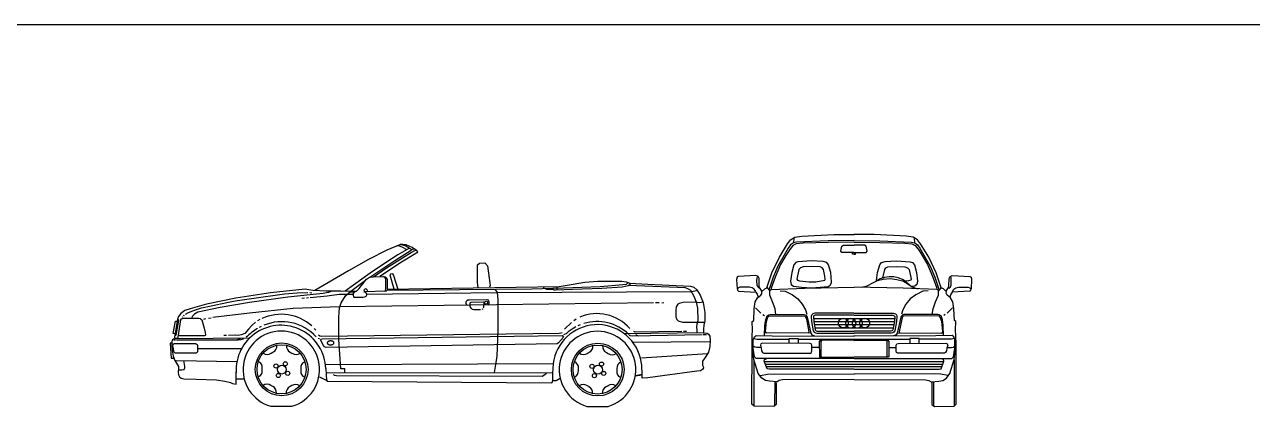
# Model space of a CAD drawing. Header units: millimetres. Extents: x 116290 to 180258, y 22146 to 121276.
# Drawn here: x 128412 to 138424, y 34136 to 37245 of the extents above; entities that cross this region are included whole.
import ezdxf

# ---------------------------------------------------------------- set-up
doc = ezdxf.new("R2010")
doc.units = ezdxf.units.MM
doc.layers.add('www.cad-blocks.net', color=7, linetype='Continuous')

# ---------------------------------------------------------------- blocks, each defined once
blk = doc.blocks.new('A$C46D21B9C')
for p, q in [((1137, 927), (1153, 926)), ((1392, 939), (1522, 942)), ((1464, 933), (1504, 932)), ((3155, 955), (3155, 977)), ((1093, 882), (1073, 880)), ((1126, 884), (1111, 882)), ((3986, 844), (3956, 845)), ((4025, 843), (4007, 842)), ((99, 726), (102, 732)), ((109, 738), (114, 746)), ((273, 712), (290, 715)), ((312, 718), (333, 721)), ((729, 709), (712, 698)), ((2547, 792), (2540, 790)), ((3291, 701), (3308, 713)), ((740, 652), (724, 643)), ((1173, 635), (1186, 621)), ((3213, 629), (3271, 684)), ((3325, 659), (3344, 668)), ((4208, 610), (4185, 610)), ((41, 540), (29, 539)), ((50, 554), (648, 559)), ((458, 577), (436, 577)), ((1205, 557), (1217, 553)), ((4349, 598), (3700, 590)), ((3771, 523), (4397, 529)), ((4371, 583), (4346, 583)), ((221, 473), (581, 472)), ((822, 434), (837, 442)), ((978, 441), (993, 432)), ((3399, 432), (3414, 441)), ((3556, 439), (3571, 431)), ((3843, 396), (4379, 432)), ((750, 294), (750, 312)), ((1063, 309), (1063, 292)), ((3328, 293), (3328, 310)), ((3640, 308), (3640, 290)), ((602, 223), (538, 223)), ((1278, 275), (3119, 273)), ((835, 163), (820, 171)), ((991, 170), (976, 161)), ((3412, 161), (3397, 170)), ((3569, 169), (3554, 160)), ((819, 2), (991, 2)), ((3397, 0), (3569, 0))]:
    blk.add_line(p, q)
for points in [[(1876, 1319), (1766, 1272), (1616, 1196), (1452, 1105), (1177, 943)], [(1658, 1055), (1764, 1128), (1914, 1224), (1986, 1268), (2004, 1272), (1973, 1293), (1923, 1317), (1896, 1319), (1874, 1318), (1893, 1316), (1921, 1308), (1947, 1291), (1963, 1281), (1963, 1275)], [(1926, 1277), (1896, 1294), (1868, 1304), (1848, 1309)], [(1949, 1289), (1855, 1235), (1754, 1169), (1630, 1085), (1427, 940)], [(1627, 1053), (1831, 1189), (1964, 1272), (1968, 1277), (1981, 1283), (1989, 1283), (1995, 1281), (2004, 1274), (2008, 1269), (2015, 1258), (2011, 1250), (2002, 1246), (1885, 1174), (1708, 1057)], [(2510, 968), (2504, 1008), (2504, 1154), (2522, 1167), (2564, 1169), (2585, 1145), (2609, 985), (2603, 971)], [(1422, 279), (1422, 307), (1389, 307), (1374, 546), (1373, 726), (1380, 803), (1392, 844), (1428, 902), (1472, 940), (1592, 1027)], [(1493, 900), (1494, 921), (1503, 932), (1518, 938), (1539, 960), (1599, 1036), (1625, 1054), (1654, 1055), (1732, 1058), (1751, 1056), (1764, 1048), (1769, 1033), (1768, 955), (1767, 946), (1759, 939), (1583, 932)], [(1751, 937), (1758, 957), (1757, 1033), (1753, 1047), (1739, 1057)], [(1767, 947), (2949, 959), (3207, 966), (3505, 978), (3630, 987), (3719, 997), (3733, 1008), (3743, 1004), (3747, 991), (3733, 982), (3684, 971), (3519, 961), (3279, 952), (3141, 946), (3126, 946), (3124, 953), (3071, 952), (3045, 964), (3046, 974)], [(1768, 955), (3170, 978), (3236, 987), (3380, 1012), (3487, 1021), (3634, 1021), (3682, 1019), (3717, 1014), (3733, 1008), (3746, 1003), (3893, 997), (4241, 980), (4269, 970), (4292, 949), (4321, 906), (4344, 847), (4359, 766), (4357, 698), (4351, 663), (4347, 629), (4348, 599), (4378, 596), (4389, 589), (4400, 572), (4403, 538), (4399, 487), (4389, 443), (4367, 407), (4339, 368), (4340, 336), (4344, 326), (4348, 315), (4340, 302), (4323, 291), (4292, 288), (3894, 234), (3848, 231), (3847, 259), (3790, 249), (3848, 258), (3845, 337), (3833, 393)], [(1824, 956), (1793, 1069), (1797, 1080), (1805, 1083), (1812, 1080), (1819, 1067), (1854, 956)], [(1164, 945), (1163, 945), (1113, 953), (1099, 955), (816, 925), (534, 883), (295, 833), (161, 796), (119, 780), (87, 758), (67, 733), (58, 710), (34, 565), (34, 559), (39, 555), (52, 555), (58, 557), (61, 560), (63, 564), (86, 705), (91, 713), (98, 717), (106, 719), (233, 720), (243, 717), (249, 712), (256, 704), (277, 638), (285, 601), (286, 579), (284, 577), (279, 575), (77, 576), (71, 577), (68, 579), (65, 582)], [(124, 752), (148, 766), (197, 785), (255, 802), (334, 819), (460, 846), (528, 859), (662, 880), (931, 916), (1034, 924), (1122, 928)], [(1316, 938), (1289, 928), (1245, 919), (1191, 913), (957, 891), (646, 847), (407, 805), (224, 767), (197, 752), (186, 741), (179, 733), (176, 722)], [(1579, 933), (1588, 930), (1593, 926), (1599, 917), (1599, 905), (1595, 895), (1584, 889), (1571, 887), (1501, 887), (1495, 890), (1493, 911), (1433, 912), (1376, 911), (1279, 899), (1139, 885)], [(1390, 940), (1272, 940), (1164, 945)], [(1586, 932), (1583, 938), (1581, 944), (1582, 952), (1585, 956), (1589, 959), (1593, 960), (1597, 958), (1600, 953), (1605, 949), (1609, 946), (1611, 946)], [(1600, 913), (2661, 927), (4249, 937), (4289, 943)], [(2645, 955), (2664, 929), (2671, 869), (2670, 619), (2662, 410), (2652, 342), (2641, 276)], [(4297, 596), (4297, 621), (4293, 646), (4295, 672), (4305, 700), (4300, 799), (4291, 848), (4269, 901), (4244, 943), (4226, 956), (4202, 965), (3735, 984)], [(3941, 844), (1380, 811), (1002, 797), (646, 760), (347, 723)], [(2425, 821), (2417, 824), (2412, 838), (2413, 852), (2417, 863), (2425, 868), (2440, 868), (2580, 870), (2589, 867), (2595, 861), (2597, 852), (2597, 839), (2594, 831), (2588, 825)], [(2528, 787), (2502, 786), (2474, 787), (2463, 790), (2452, 800), (2446, 813), (2446, 823), (2446, 845), (2448, 847), (2452, 848), (2551, 851)], [(2550, 851), (2554, 850), (2555, 845), (2554, 806), (2552, 801)], [(4344, 848), (4312, 845), (4280, 848), (4182, 846), (4150, 839), (4138, 832), (4125, 810), (4121, 784), (4122, 730), (4130, 707), (4142, 696), (4176, 686), (4355, 685)], [(59, 710), (64, 708), (68, 704), (68, 699), (46, 581), (43, 577), (36, 575)], [(37, 590), (24, 594), (42, 694), (54, 694)], [(694, 685), (664, 660), (638, 630), (608, 594), (577, 582), (553, 578), (528, 579), (474, 577)], [(1209, 584), (1220, 575), (1230, 571), (3170, 596), (3185, 598), (3195, 603)], [(3209, 586), (3233, 596), (3252, 615), (3284, 637), (3307, 651)], [(4171, 610), (3789, 606), (3779, 611)], [(11, 514), (0, 514), (7, 393), (29, 393)], [(44, 554), (40, 550), (27, 547), (17, 541), (11, 530), (11, 514), (14, 457), (24, 408), (37, 373), (59, 340), (66, 325), (67, 310), (64, 279), (66, 256), (74, 241), (88, 229), (109, 224), (211, 222), (377, 217), (444, 206), (492, 195), (506, 186), (538, 182), (536, 283)], [(13, 474), (24, 474), (21, 501), (23, 507), (31, 512), (37, 513), (204, 512), (211, 511), (218, 505), (221, 496), (221, 446), (218, 439), (212, 434), (202, 433), (43, 433), (36, 437), (30, 444), (25, 474)], [(598, 548), (575, 542), (554, 540), (50, 540)], [(571, 557), (566, 550), (554, 544), (534, 539)], [(3195, 577), (3205, 565), (3166, 518), (3153, 509), (1271, 479), (1257, 484), (1249, 495), (1225, 541), (1227, 548), (1237, 551), (3196, 577)], [(4336, 582), (3771, 572), (3750, 576), (3744, 582)], [(3818, 573), (3802, 579), (3795, 586)], [(35, 378), (43, 375), (49, 375), (542, 367)], [(67, 298), (94, 298), (112, 302), (118, 313), (118, 324), (110, 373)], [(1269, 308), (1274, 212), (1218, 238), (1274, 213), (1280, 206), (3105, 193), (3113, 196), (3118, 210), (3147, 210), (3178, 229)], [(3118, 210), (3118, 272), (3123, 348), (1267, 338)], [(3066, 269), (3054, 256), (3032, 245), (1354, 249), (1340, 252), (1330, 261)]]:
    blk.add_lwpolyline(points)
blk.add_lwpolyline([(1334, 518, 0.084192), (1334, 521, 0.073325), (1332, 524, 0.059099), (1330, 526, 0.047074), (1326, 529, 0.038544), (1322, 531, 0.033004), (1317, 532, 0.029729), (1312, 533, 0.028212), (1307, 533, 0.028212), (1301, 533, 0.029729), (1296, 532, 0.033004), (1291, 530, 0.038544), (1287, 528, 0.047074), (1284, 526, 0.059099), (1281, 523, 0.073325), (1280, 520, 0.084192), (1279, 517, 0.084192), (1280, 514, 0.073325), (1281, 511, 0.059099), (1284, 508, 0.047074), (1288, 506, 0.038544), (1292, 504, 0.033004), (1297, 502, 0.029729), (1302, 502, 0.028212), (1307, 502, 0.028212), (1313, 502, 0.029729), (1318, 503, 0.033004), (1322, 504, 0.038544), (1327, 507, 0.047074), (1330, 509, 0.059099), (1333, 512, 0.073325), (1334, 515, 0.084192)], format="xyb", close=True)
for centre, radius in [((2575, 845), 12), ((908, 302), 215), ((907, 302), 200), ((3485, 300), 215), ((3484, 300), 200), ((861, 329), 16.8), ((909, 300), 35.9), ((938, 347), 16.8), ((3438, 327), 16.8), ((3487, 299), 35.9), ((3516, 345), 16.8), ((881, 252), 16.8), ((957, 270), 16.8), ((3458, 251), 16.8), ((3534, 269), 16.8)]:
    blk.add_circle(centre, radius)
for centre, radius, start, end in [((905, 374), 376, 48.4936, 114.8181), ((3478, 401), 355, 40.9696, 113.036), ((902, 295), 366, 2.0158, 183.262), ((905, 301), 312, 286.0113, 253.9879), ((1035, 124), 605, 122.5044, 133.3695), ((909, 309), 381, 42.739, 112.5949), ((3482, 304), 362, 14.3324, 172.9078), ((3483, 300), 312, 286.0113, 253.9879), ((3479, 317), 374, 46.1451, 106.7297), ((791, 478), 54.3, 232.4314, 304.3245), ((814, 491), 54.3, 294.8192, 6.7123), ((1002, 490), 54.3, 172.4314, 244.3245), ((1025, 477), 54.3, 234.8192, 306.7123), ((3369, 477), 54.3, 232.4314, 304.3245), ((3392, 490), 54.3, 294.8192, 6.7123), ((3579, 488), 54.3, 172.4314, 244.3245), ((3602, 475), 54.3, 234.8192, 306.7123), ((696, 317), 54.3, 354.8192, 66.7123), ((1117, 313), 54.3, 112.4314, 184.3245), ((3274, 315), 54.3, 354.8192, 66.7123), ((3695, 312), 54.3, 112.4314, 184.3245), ((696, 290), 54.3, 292.4314, 4.3245), ((1117, 287), 54.3, 174.8192, 246.7123), ((3273, 289), 54.3, 292.4314, 4.3245), ((3694, 285), 54.3, 174.8192, 246.7123), ((789, 127), 54.3, 54.8192, 126.7123), ((811, 114), 54.3, 352.4314, 64.3245), ((999, 112), 54.3, 114.8192, 186.7123), ((1022, 125), 54.3, 52.4314, 124.3245), ((3366, 125), 54.3, 54.8192, 126.7123), ((3389, 112), 54.3, 352.4314, 64.3245), ((3576, 111), 54.3, 114.8192, 186.7123), ((3599, 124), 54.3, 52.4314, 124.3245)]:
    blk.add_arc(centre, radius, start, end)
blk = doc.blocks.new('A$C70972313')
for p, q in [((468, 1371), (465, 1332)), ((1448, 1371), (1451, 1332)), ((249, 968), (271, 939)), ((1667, 968), (1645, 939)), ((154, 802), (198, 760)), ((1762, 802), (1718, 760)), ((215, 748), (227, 741)), ((626, 716), (1284, 716)), ((1701, 748), (1689, 741)), ((629, 692), (1284, 692)), ((632, 666), (1280, 666)), ((638, 641), (1277, 641)), ((605, 598), (229, 597)), ((500, 549), (1413, 549)), ((1311, 598), (1687, 597)), ((142, 380), (142, 1)), ((228, 366), (1687, 366)), ((231, 343), (1682, 343)), ((240, 325), (1675, 325)), ((1774, 380), (1774, 1)), ((311, 202), (310, 5)), ((1605, 202), (1606, 5))]:
    blk.add_line(p, q)
for points in [[(248, 966), (288, 1089), (349, 1215), (415, 1323), (441, 1357), (475, 1378), (532, 1386), (793, 1399), (959, 1399)], [(958, 1351), (748, 1348), (489, 1338), (463, 1331), (441, 1315), (422, 1289), (388, 1233), (337, 1142), (299, 1052), (264, 948)], [(957, 1337), (749, 1336), (543, 1330), (487, 1323), (460, 1310), (428, 1271), (402, 1228), (359, 1155), (316, 1054), (283, 962), (285, 953)], [(956, 1254), (859, 1254), (851, 1264), (859, 1305), (872, 1314), (958, 1313)], [(956, 1254), (1057, 1254), (1065, 1264), (1057, 1305), (1044, 1314), (958, 1313)], [(1668, 966), (1628, 1089), (1567, 1215), (1501, 1323), (1475, 1357), (1441, 1378), (1384, 1386), (1123, 1399), (957, 1399)], [(958, 1351), (1168, 1348), (1427, 1338), (1453, 1331), (1475, 1315), (1494, 1289), (1528, 1233), (1579, 1142), (1617, 1052), (1652, 948)], [(959, 1337), (1167, 1336), (1373, 1330), (1429, 1323), (1456, 1310), (1488, 1271), (1514, 1228), (1557, 1155), (1600, 1054), (1633, 962), (1631, 953)], [(960, 1240), (945, 1240), (944, 1254)], [(960, 1240), (971, 1240), (972, 1254)], [(775, 1015), (768, 1092), (749, 1153), (735, 1172), (705, 1179), (612, 1185), (500, 1177), (482, 1172), (466, 1152), (450, 1091), (441, 1021), (446, 994), (463, 979), (530, 972), (610, 967), (682, 972), (747, 977), (764, 987), (775, 1007), (775, 1015)], [(723, 1035), (720, 1062), (708, 1114), (699, 1130), (682, 1138), (613, 1139), (543, 1138), (521, 1130), (508, 1114), (492, 1037), (496, 1028), (513, 1024), (592, 1015), (647, 1016), (720, 1028), (723, 1033)], [(1142, 1025), (1148, 1092), (1167, 1153), (1181, 1172), (1211, 1179), (1304, 1185), (1416, 1177), (1434, 1172), (1450, 1152), (1466, 1091), (1475, 1021), (1470, 994), (1453, 979), (1429, 976)], [(1192, 1048), (1208, 1114), (1218, 1130), (1234, 1138), (1303, 1139), (1373, 1138), (1395, 1130), (1408, 1114), (1424, 1037), (1420, 1028), (1403, 1024), (1377, 1021)], [(209, 937), (187, 969), (185, 982), (183, 1043), (175, 1059), (158, 1066), (13, 1059), (4, 1052), (0, 1034), (4, 958), (8, 947), (15, 940), (157, 931), (169, 914), (177, 889)], [(185, 964), (173, 975), (167, 987), (165, 1023), (167, 1047), (170, 1054), (173, 1055)], [(1019, 970), (1066, 981), (1116, 1008), (1149, 1025), (1195, 1037), (1252, 1041), (1307, 1035), (1352, 1023), (1390, 1002), (1431, 974), (1450, 966), (1481, 958)], [(1707, 937), (1729, 969), (1731, 982), (1733, 1043), (1741, 1059), (1758, 1066), (1903, 1059), (1912, 1052), (1916, 1034), (1912, 958), (1908, 947), (1901, 940), (1759, 931), (1747, 914), (1739, 889)], [(1731, 964), (1744, 975), (1749, 987), (1751, 1023), (1749, 1047), (1746, 1054), (1743, 1055)], [(156, 935), (144, 954), (127, 965), (106, 971), (27, 971), (15, 966), (10, 961), (7, 955)], [(324, 196), (324, 15), (303, 0), (143, 1), (125, 18), (126, 505), (127, 578), (130, 620), (128, 693), (140, 701), (144, 795), (153, 851), (171, 884), (198, 906), (208, 922), (203, 932), (230, 957), (248, 965), (248, 966)], [(268, 943), (283, 953), (558, 963), (958, 971)], [(321, 750), (314, 794), (294, 852), (270, 907), (270, 933), (270, 939)], [(355, 941), (396, 938), (455, 908), (500, 876), (535, 834), (561, 788), (572, 751)], [(1648, 943), (1633, 953), (1358, 963), (958, 971)], [(1561, 941), (1520, 938), (1461, 908), (1416, 876), (1381, 834), (1355, 788), (1344, 751)], [(1592, 196), (1592, 15), (1613, 0), (1773, 1), (1791, 18), (1790, 505), (1789, 578), (1786, 620), (1788, 693), (1776, 701), (1772, 795), (1763, 851), (1745, 884), (1718, 906), (1708, 922), (1713, 932), (1686, 957), (1668, 965), (1668, 966)], [(1595, 750), (1602, 794), (1622, 852), (1646, 907), (1646, 933), (1646, 939)], [(1760, 935), (1772, 954), (1789, 965), (1810, 971), (1889, 971), (1901, 966), (1906, 961), (1909, 955)], [(228, 578), (231, 660), (238, 706), (249, 737), (264, 747), (275, 748), (552, 748), (566, 744), (577, 728), (606, 596), (614, 584), (636, 575)], [(247, 597), (238, 602), (235, 611), (243, 691), (255, 728), (265, 737), (556, 736), (563, 730), (569, 710), (589, 607), (586, 602), (581, 597)], [(957, 759), (638, 759), (621, 753), (613, 745), (609, 736), (612, 692), (625, 616), (634, 605), (643, 600), (655, 597), (958, 597)], [(957, 742), (641, 742), (630, 738), (627, 735), (626, 733), (629, 693), (641, 623), (645, 618), (649, 616), (657, 614), (958, 613)], [(959, 759), (1278, 759), (1295, 753), (1303, 745), (1307, 736), (1304, 692), (1291, 616), (1282, 605), (1273, 600), (1261, 597), (958, 597)], [(959, 742), (1275, 742), (1286, 738), (1289, 735), (1290, 733), (1287, 693), (1275, 623), (1271, 618), (1267, 616), (1259, 614), (958, 613)], [(1688, 578), (1685, 660), (1678, 706), (1667, 737), (1652, 747), (1641, 748), (1364, 748), (1350, 744), (1339, 728), (1310, 596), (1302, 584), (1280, 575)], [(1669, 597), (1678, 602), (1681, 611), (1673, 691), (1661, 728), (1651, 737), (1360, 736), (1353, 730), (1347, 710), (1327, 607), (1330, 602), (1335, 597)], [(957, 390), (161, 389), (147, 404), (136, 475), (136, 541), (145, 567), (159, 577), (291, 574), (962, 573)], [(143, 554), (164, 549), (429, 549)], [(672, 480), (615, 480), (614, 500), (609, 509), (598, 512), (211, 514), (199, 510), (194, 498), (201, 474), (203, 454), (212, 439), (221, 434), (603, 434), (611, 440), (615, 453), (615, 479)], [(428, 514), (428, 554), (503, 554), (503, 512)], [(959, 538), (682, 539), (674, 529), (675, 405), (679, 402), (957, 401)], [(693, 402), (689, 410), (689, 529), (696, 538)], [(960, 390), (1755, 389), (1769, 404), (1780, 475), (1780, 541), (1771, 567), (1757, 577), (1625, 574), (954, 573)], [(957, 538), (1234, 539), (1242, 529), (1241, 405), (1237, 402), (959, 401)], [(1223, 402), (1227, 410), (1227, 529), (1220, 538)], [(1244, 480), (1301, 480), (1302, 500), (1307, 509), (1318, 512), (1705, 514), (1717, 510), (1722, 498), (1715, 474), (1713, 454), (1704, 439), (1695, 434), (1313, 434), (1305, 440), (1301, 453), (1301, 479)], [(1488, 514), (1488, 554), (1413, 554), (1413, 512)], [(1773, 554), (1752, 549), (1487, 549)], [(957, 218), (375, 217), (348, 212), (330, 199), (268, 205), (235, 212), (205, 229), (177, 268), (141, 383), (127, 500)], [(195, 480), (164, 480), (148, 483), (141, 487)], [(960, 218), (1541, 217), (1568, 212), (1586, 199), (1648, 205), (1681, 212), (1711, 229), (1739, 268), (1775, 383), (1789, 500)], [(1721, 480), (1752, 480), (1769, 483), (1775, 487)], [(956, 303), (265, 303), (249, 307), (226, 369), (229, 381), (245, 388)], [(960, 303), (1651, 303), (1667, 307), (1690, 369), (1687, 381), (1671, 388)], [(194, 252), (251, 264), (306, 265), (960, 263)], [(1722, 252), (1665, 264), (1610, 265), (956, 263)]]:
    blk.add_lwpolyline(points)
for centre in [(871, 679), (931, 678), (985, 678), (1045, 679)]:
    blk.add_circle(centre, 40.2)
blk.add_arc((1256, 849), 208, 41.4896, 124.6708)
blk = doc.blocks.new('FORMAT')
at = {"color": 155, "true_color": 0x546d8e}
blk.add_line((120019, 37245), (180258, 37245), dxfattribs=at)

msp = doc.modelspace()

# ---------------------------------------------------------------- block references
for name, p in [('A$C46D21B9C', (129601, 34136)), ('A$C70972313', (134218, 34136))]:
    msp.add_blockref(name, p)
at = {"layer": 'www.cad-blocks.net'}
msp.add_blockref('FORMAT', (0, 0), dxfattribs=at)

doc.saveas('drawing.dxf')
